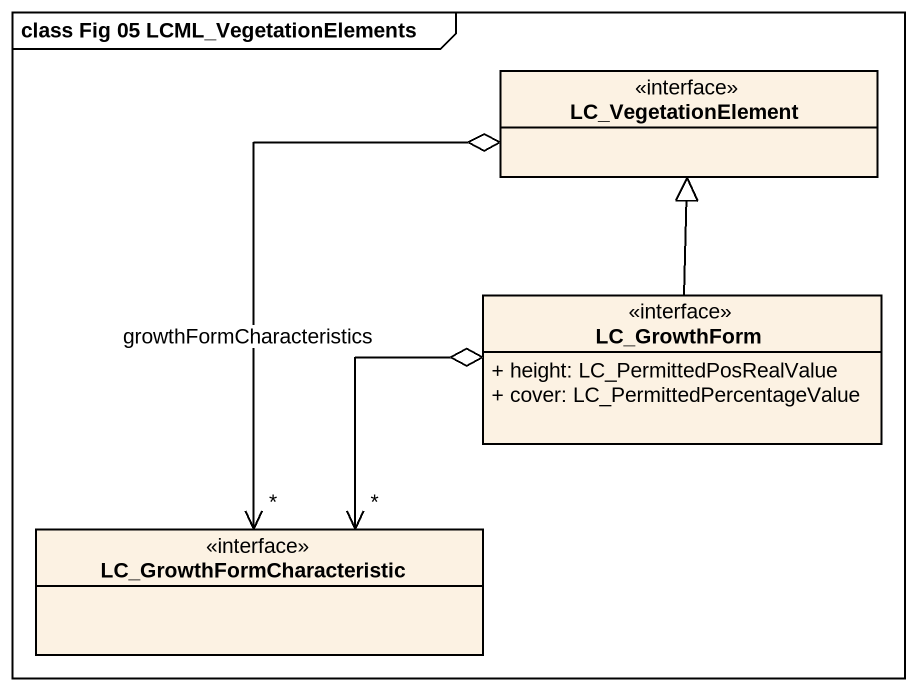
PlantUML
@startuml
mainframe class Fig 05 LCML_VegetationElements
hide circle
hide empty members
skinparam classAttributeIconSize 0
class LC_VegetationElement <<interface>> #FCF2E3
class LC_GrowthForm <<interface>> #FCF2E3 {
  + height: LC_PermittedPosRealValue
  + cover: LC_PermittedPercentageValue
}
class LC_GrowthFormCharacteristic <<interface>> #FCF2E3
LC_GrowthForm -up-|> LC_VegetationElement
LC_GrowthFormCharacteristic "*" <-up-o LC_VegetationElement : growthFormCharacteristics
LC_GrowthFormCharacteristic "*" <-right-o LC_GrowthForm
@enduml
